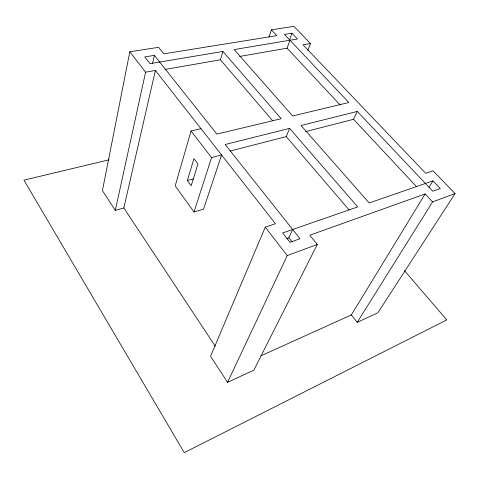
<?xml version="1.0" encoding="UTF-8"?>
<svg xmlns="http://www.w3.org/2000/svg" width="479" height="479" viewBox="0 0 479 479"><rect width="100%" height="100%" fill="white"/><g stroke="black" fill="none" stroke-linecap="round" stroke-linejoin="round"><path stroke-width="0.72" d="M129.827 51.768L102.428 190.606L115.307 210.347L123.833 207.952L155.394 70.479L145.592 72.179L129.827 51.768L158.549 47.319L163.8 53.846L276.832 35.644L271.401 29.842L268.988 36.907M115.307 210.347L145.592 72.179M152.561 63.348L154.358 55.36L144.76 56.911L150.041 63.647L222.897 51.457L281.203 118.702L216.891 134.096L154.358 55.36M200.994 128.695L191.019 131.001L175.212 185.876L194.013 211.975L203.539 209.101L221.591 154.986L211.55 157.585L194.013 211.975M272.671 120.756L220.418 59.797L222.897 51.457M187.343 180.529L193.929 158.675L197.923 163.962L191.199 185.78L187.343 180.529L193.54 178.835M289.555 39.793L291.956 33.207L297.465 38.979L234.189 49.565L292.633 115.972L348.856 102.512L284.448 34.416L291.956 33.207M239.656 56.444L287.047 48.181L289.951 40.236M307.757 50.469L310.458 43.529L293.914 26.357L271.401 29.842M230.201 151.035L286.256 136.611L289.579 128.372L357.699 206.94L282.664 232.95L289.993 242.308L299.998 238.728L225.154 144.496L289.579 128.372M155.394 70.479L275.449 223.741L265.276 227.154L210.55 356.28L227.549 382.332L253.846 370.165L317.278 244.488L309.811 235.213L425.124 193.953L432.567 201.904L455.05 193.6L433.1 170.817L425.699 173.302L303.045 44.816L310.458 43.529M286.843 238.482L288.825 237.782L292.657 229.483M227.549 382.332L287.232 255.582L317.278 244.488M305.518 131.659L353.55 119.295L357.28 111.427L432.753 191.229L440.255 188.54L432.926 180.87L369.189 202.958L301.028 125.504L357.28 111.427M428.968 187.361L432.926 180.87M260.977 355.807L351.364 314.919L425.124 193.953M351.364 314.919L357.22 322.349L432.567 201.904M455.05 193.6L377.847 312.805L357.22 322.349M109.08 159.788L23.95 180.152L184.265 452.643L446.787 319.894L404.444 270.653M164.938 69.467L220.418 59.797M287.047 48.181L340.132 104.943M353.55 119.295L416.7 186.828M286.256 136.611L349.041 209.856M288.825 237.782L291.986 241.805M191.019 131.001L211.55 157.585M265.276 227.154L287.232 255.582M123.833 207.952L215.293 346.221"/></g></svg>
